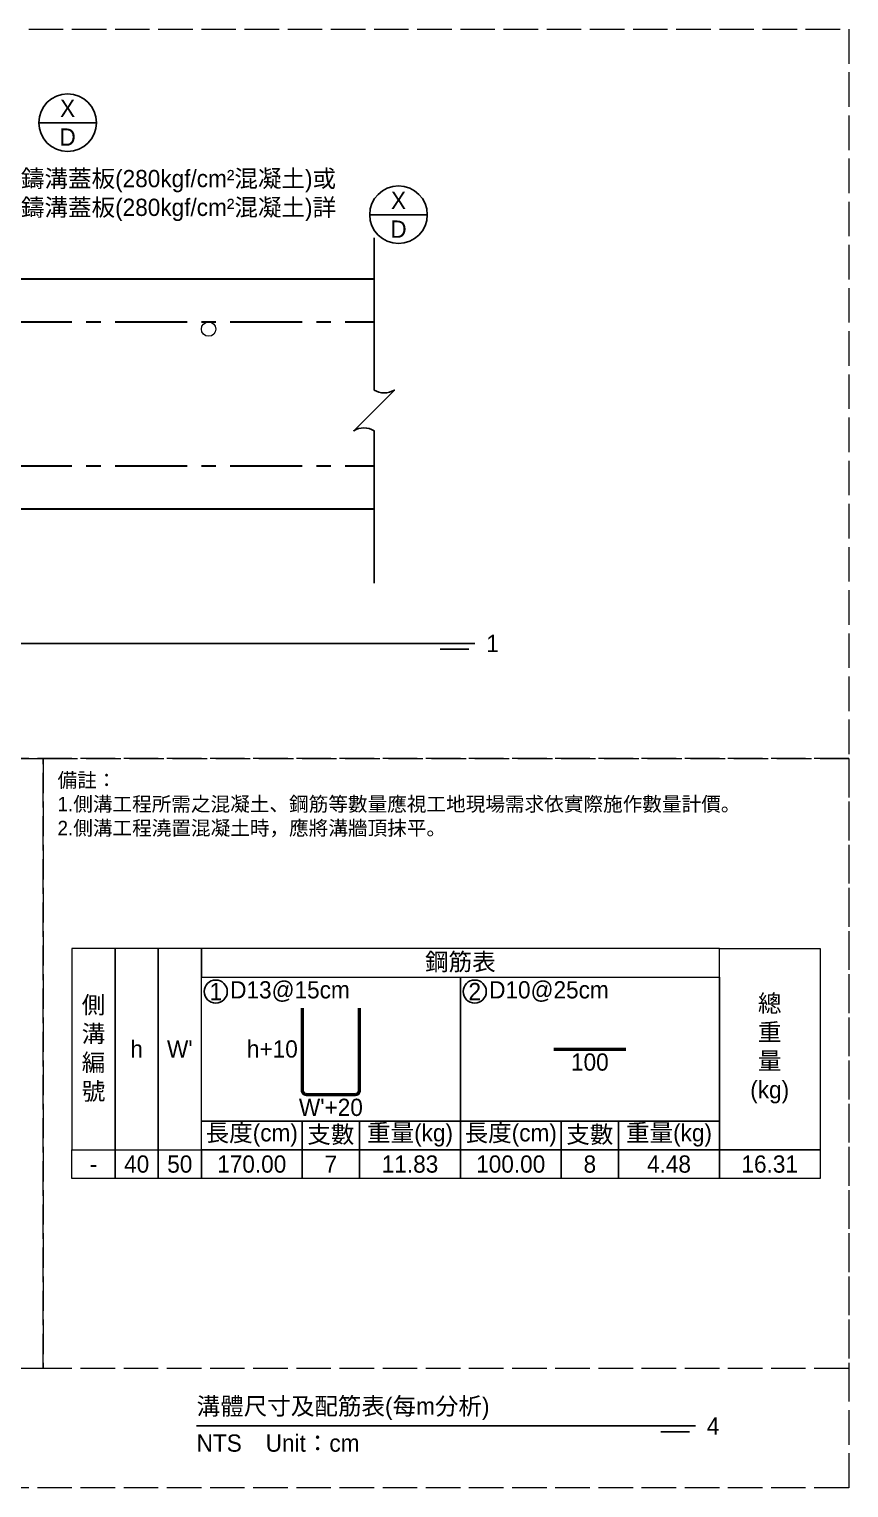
# Model space of a CAD drawing. Extents: x -8520 to 1950, y -2159 to 466.
# Drawn here: x -5085 to -4800, y -1164 to -657 of the extents above; entities that cross this region are included whole.
import ezdxf
from ezdxf import colors
from ezdxf.entities.mleader import LeaderData, LeaderLine
from ezdxf.math import Vec2, Vec3

# ---------------------------------------------------------------- set-up
doc = ezdxf.new("R2010")
doc.units = 0
doc.header["$MEASUREMENT"] = 0
doc.linetypes.add('ACAD_ISO02W100', pattern=[15, 12, -3])
doc.linetypes.add('CENTERX2', pattern=[4, 2.5, -0.5, 0.5, -0.5])
for name, color, linetype, lineweight in [('一、1.基本-圖框', 7, 'Continuous', 20), ('二、1.繪圖-既有設施', 8, 'Continuous', 20), ('二、2.繪圖-施作項目', 181, 'Continuous', 30), ('二、5.繪圖-鋼筋', 60, 'Continuous', 50)]:
    doc.layers.add(name, color=color, linetype=linetype, lineweight=lineweight)
doc.layers.add('一、4.基本-隱藏', color=9, linetype='ACAD_ISO02W100', lineweight=20, plot=False)
doc.layers.add('三、1.文字-說明文字', color=2, linetype='Continuous')
doc.layers.add('三、3.文字-註解文字', color=2, linetype='Continuous')
doc.styles.add('次圖名(詳圖)', font='MS PGothic.ttf', dxfattribs={"height": 6})
doc.styles.add('註解文字(詳圖)', font='MS PGothic.ttf', dxfattribs={"height": 5})

msp = doc.modelspace()

# ---------------------------------------------------------------- linework, layer by layer
at = {"layer": '一、1.基本-圖框'}
for points in [[(-5070, -1046.5), (-5055, -1046.5), (-5055, -976.5), (-5070, -976.5)], [(-5055, -1046.5), (-5040, -1046.5), (-5040, -976.5), (-5055, -976.5)], [(-5040, -1046.5), (-5025, -1046.5), (-5025, -976.5), (-5040, -976.5)], [(-5025, -986.5), (-4845, -986.5), (-4845, -976.5), (-5025, -976.5)], [(-4810, -1046.5), (-4845, -1046.5), (-4845, -976.5), (-4810, -976.5)], [(-5025, -986.5), (-4935, -986.5), (-4935, -1036.5), (-5025, -1036.5)], [(-4935, -986.5), (-4845, -986.5), (-4845, -1036.5), (-4935, -1036.5)], [(-5025, -1036.5), (-4990, -1036.5), (-4990, -1046.5), (-5025, -1046.5)], [(-4990, -1036.5), (-4970, -1036.5), (-4970, -1046.5), (-4990, -1046.5)], [(-4970, -1036.5), (-4935, -1036.5), (-4935, -1046.5), (-4970, -1046.5)], [(-4935, -1036.5), (-4900, -1036.5), (-4900, -1046.5), (-4935, -1046.5)], [(-4900, -1036.5), (-4880, -1036.5), (-4880, -1046.5), (-4900, -1046.5)], [(-4880, -1036.5), (-4845, -1036.5), (-4845, -1046.5), (-4880, -1046.5)], [(-5070, -1046.5), (-5055, -1046.5), (-5055, -1056.5), (-5070, -1056.5)], [(-5055, -1046.5), (-5040, -1046.5), (-5040, -1056.5), (-5055, -1056.5)], [(-5040, -1046.5), (-5025, -1046.5), (-5025, -1056.5), (-5040, -1056.5)], [(-5025, -1046.5), (-4990, -1046.5), (-4990, -1056.5), (-5025, -1056.5)], [(-4990, -1046.5), (-4970, -1046.5), (-4970, -1056.5), (-4990, -1056.5)], [(-4970, -1046.5), (-4935, -1046.5), (-4935, -1056.5), (-4970, -1056.5)], [(-4935, -1046.5), (-4900, -1046.5), (-4900, -1056.5), (-4935, -1056.5)], [(-4900, -1046.5), (-4880, -1046.5), (-4880, -1056.5), (-4900, -1056.5)], [(-4880, -1046.5), (-4845, -1046.5), (-4845, -1056.5), (-4880, -1056.5)], [(-4845, -1046.5), (-4810, -1046.5), (-4810, -1056.5), (-4845, -1056.5)]]:
    msp.add_lwpolyline(points, close=True, dxfattribs=at)
at = {"layer": '一、4.基本-隱藏'}
for points in [[(-5580, -657), (-4800, -657), (-4800, -910.5), (-5580, -910.5)], [(-5580, -657), (-4800, -657), (-4800, -1164), (-5580, -1164)], [(-5330, -910.5), (-5080, -910.5), (-5080, -1122.5), (-5330, -1122.5)], [(-5080, -910.5), (-4800, -910.5), (-4800, -1122.5), (-5080, -1122.5)]]:
    msp.add_lwpolyline(points, close=True, dxfattribs=at)
at = {"layer": '三、3.文字-註解文字'}
for points in [[(-5081.5, -689.5), (-5061.5, -689.5)], [(-4966.5, -721.5), (-4946.5, -721.5)], [(-5450, -870.5), (-4930, -870.5)], [(-5450, -870.5), (-4930, -870.5)], [(-4932, -872.5), (-4942, -872.5)], [(-4932, -872.5), (-4942, -872.5)], [(-5026.66, -1142.5), (-4853.34, -1142.5)], [(-4855.34, -1144.5), (-4865.34, -1144.5)]]:
    msp.add_lwpolyline(points, dxfattribs=at)
msp.add_lwpolyline([(-4965, -849.5), (-4965, -796.571, 0.2828427), (-4972.071, -796.571), (-4957.929, -782.429, -0.2828427), (-4965, -782.429), (-4965, -729.5)], format="xyb", dxfattribs=at)
for centre, radius in [((-5071.5, -689.5), 10), ((-4956.5, -721.5), 10), ((-5020, -991.5), 4), ((-4930, -991.5), 4)]:
    msp.add_circle(centre, radius, dxfattribs=at)
at = {"layer": '二、1.繪圖-既有設施'}
msp.add_circle((-5022.5, -761.25), 2.5, dxfattribs=at)
at = {"layer": '二、2.繪圖-施作項目'}
for points in [[(-5415, -743.75), (-4965, -743.75)], [(-5415, -823.75), (-4965, -823.75)]]:
    msp.add_lwpolyline(points, dxfattribs=at)
at = {"layer": '二、2.繪圖-施作項目', "linetype": 'CENTERX2', "ltscale": 10}
for points in [[(-5415, -758.75), (-4965, -758.75)], [(-5415, -808.75), (-4965, -808.75)]]:
    msp.add_lwpolyline(points, dxfattribs=at)
at = {"layer": '二、5.繪圖-鋼筋'}
msp.add_lwpolyline([(-4990, -997.25), (-4990, -1025.75, 0.4142136), (-4988.5, -1027.25), (-4971.5, -1027.25, 0.4142136), (-4970, -1025.75), (-4970, -997.25)], format="xyb", dxfattribs=at)
msp.add_lwpolyline([(-4902.5, -1011.5), (-4877.5, -1011.5)], dxfattribs=at)

# ---------------------------------------------------------------- texts
at = {"layer": '一、1.基本-圖框', "char_height": 6, "attachment_point": 5, "style": '註解文字(詳圖)'}
for s, width, insert in [('{\\fMS PGothic|b0|i0|c128|p34;鋼筋表}', 94.24964, (-4935, -981.5)), ('側溝編號', 12.98354, (-5062.5, -1011.5)), ('{\\fMS PGothic|b0|i0|c128|p34;總重量(kg)}', 6, (-4827.5, -1011.5)), ('{\\fMS PGothic|b0|i0|c128|p34;h}', 12.98354, (-5047.5, -1011.5)), ("{\\fMS PGothic|b0|i0|c128|p34;W}'", 22.32258, (-5032.5, -1011.5)), ('{\\fMS PGothic|b0|i0|c128|p34;長度(cm)}', 35.02324, (-5007.5, -1041.5)), ('{\\fMS PGothic|b0|i0|c128|p34;支數}', 19.27354, (-4980, -1041.5)), ('{\\fMS PGothic|b0|i0|c128|p34;重量(kg)}', 30.27214, (-4952.5, -1041.5)), ('{\\fMS PGothic|b0|i0|c128|p34;長度(cm)}', 35.02324, (-4917.5, -1041.5)), ('{\\fMS PGothic|b0|i0|c128|p34;支數}', 19.27354, (-4890, -1041.5)), ('{\\fMS PGothic|b0|i0|c128|p34;重量(kg)}', 30.27214, (-4862.5, -1041.5))]:
    msp.add_mtext_dynamic_manual_height_columns(s, width=width, gutter_width=30, heights=[0], dxfattribs=dict(at, insert=insert))
at = {"layer": '三、1.文字-說明文字', "style": '註解文字(詳圖)'}
for s, width, insert, char_height, attachment_point in [('{\\fMS PGothic|b0|i0|c128|p34;X}', 4.41909, (-5071.5, -684.5), 6, 5), ('{\\fMS PGothic|b0|i0|c128|p34;D}', 12.5857, (-5071.5, -694.5), 6, 5), ('{\\fMS PGothic|b0|i0|c128|p34;X}', 4.41909, (-4956.5, -716.5), 6, 5), ('{\\fMS PGothic|b0|i0|c128|p34;D}', 12.5857, (-4956.5, -726.5), 6, 5), ('{\\fMS PGothic|b0|i0|c128|p34;備註：\\P1.側溝工程所需之混凝土、鋼筋等數量應視工地現場需求依實際施作數量計價。\\P2.側溝工程澆置混凝土時，應將溝牆頂抹平。}', 249.57878, (-5075, -915.5), 5, 1)]:
    msp.add_mtext_dynamic_manual_height_columns(s, width=width, gutter_width=30, heights=[0], dxfattribs=dict(at, insert=insert, char_height=char_height, attachment_point=attachment_point))
at = {"layer": '三、3.文字-註解文字', "char_height": 6}
for s, width, gutter_width, insert, attachment_point, style in [('1', 3, 15, (-4926, -870.5), 4, '次圖名(詳圖)'), ('1', 3, 15, (-4926, -870.5), 4, '次圖名(詳圖)'), ('1', 8.38231, 30, (-5020, -991.5), 5, '註解文字(詳圖)'), ('D13@15cm', 6.06582, 30, (-5015, -991.5), 4, '註解文字(詳圖)'), ('2', 8.38231, 30, (-4930, -991.5), 5, '註解文字(詳圖)'), ('{\\fMS PGothic|b0|i0|c128|p34;D1}0{\\fMS PGothic|b0|i0|c128|p34;@}25{\\fMS PGothic|b0|i0|c128|p34;cm}', 6.06582, 30, (-4925, -991.5), 4, '註解文字(詳圖)'), ('40', 9.06048, 30, (-5047.5, -1051.5), 5, '註解文字(詳圖)'), ('5{\\fMS PGothic|b0|i0|c128|p34;0}', 9.06048, 30, (-5032.5, -1051.5), 5, '註解文字(詳圖)'), ('170.00', 9.06048, 30, (-5007.5, -1051.5), 5, '註解文字(詳圖)'), ('7', 9.06048, 30, (-4980, -1051.5), 5, '註解文字(詳圖)'), ('11.83', 9.06048, 30, (-4952.5, -1051.5), 5, '註解文字(詳圖)'), ('{\\fMS PGothic|b0|i0|c128|p34;100}.00', 9.06048, 30, (-4917.5, -1051.5), 5, '註解文字(詳圖)'), ('8', 9.06048, 30, (-4890, -1051.5), 5, '註解文字(詳圖)'), ('4.48', 9.06048, 30, (-4862.5, -1051.5), 5, '註解文字(詳圖)'), ('16.31', 9.06048, 30, (-4827.5, -1051.5), 5, '註解文字(詳圖)'), ('-', 9.06048, 30, (-5062.5, -1051.5), 5, '註解文字(詳圖)'), ('{\\fMS PGothic|b0|i0|c128|p34;溝體尺寸}及{\\fMS PGothic|b0|i0|c128|p34;配筋表(每m分析)}', 144.80097, 15, (-5026.66, -1136.5), 4, '次圖名(詳圖)'), ('4', 3, 15, (-4849.34, -1142.5), 4, '次圖名(詳圖)'), ('NTS{\\fMS PGothic|b0|i0|c128|p34;^IUnit：cm}', 136.03259, 15, (-5026.66, -1148.5), 4, '次圖名(詳圖)')]:
    msp.add_mtext_dynamic_manual_height_columns(s, width=width, gutter_width=gutter_width, heights=[0], dxfattribs=dict(at, insert=insert, attachment_point=attachment_point, style=style))
at = {"layer": '二、5.繪圖-鋼筋', "char_height": 6, "style": '註解文字(詳圖)'}
for s, width, insert, attachment_point in [('h+10', 8.87231, (-4991.5, -1011.5), 6), ('100', 3.56631, (-4890, -1013), 2), ("{\\fMS PGothic|b0|i0|c128|p34;W}'+2{\\fMS PGothic|b0|i0|c128|p34;0}", 3.56631, (-4980, -1028.75), 2)]:
    msp.add_mtext_dynamic_manual_height_columns(s, width=width, gutter_width=30, heights=[0], dxfattribs=dict(at, insert=insert, attachment_point=attachment_point))

# ---------------------------------------------------------------- leaders
at = {"layer": '三、3.文字-註解文字'}
ml = msp.add_multileader_mtext('Standard', dxfattribs=at)
ml.set_content('{\\fMS PGothic|b0|i0|c128|p34;S1}場鑄溝蓋板(280kgf/cm²混凝土)或\\PS2場鑄溝蓋板(280kgf/cm²混凝土)詳', color=256, style='註解文字(詳圖)')
ml.set_leader_properties(color=256, linetype='ByLayer', lineweight=-1)
ml.build(insert=Vec2(0, 0))
ml.multileader.update_dxf_attribs({"dogleg_length": 5, "arrow_head_size": 6})
ctx = ml.context
ctx.base_point, ctx.char_height, ctx.arrow_head_size, ctx.landing_gap_size, ctx.plane_origin = Vec3(-5108.5, -709.5), 6, 6, 3, Vec3(-5133.5, -789.5)
notes = []
notes.append((ctx, [(0, (1, 1, 0), (-5113.5, -709.5), (1, 0), 5, [(0, [(-5133.5, -789.5)], 0, [])])]))
ctx.mtext.insert, ctx.mtext.flow_direction = Vec3(-5105.5, -705.92), 5
for ctx, leaders in notes:
    for number, flags, end, landing, length, lines in leaders:
        leader = LeaderData()
        leader.index, (leader.has_last_leader_line, leader.has_dogleg_vector, leader.attachment_direction) = number, flags
        leader.last_leader_point, leader.dogleg_vector, leader.dogleg_length = Vec3(end), Vec3(landing), length
        for number, points, colour, breaks in lines:
            line = LeaderLine()
            line.index, line.vertices, line.color, line.breaks = number, Vec3.list(points), colors.encode_raw_color(colour), breaks
            leader.lines.append(line)
        ctx.leaders.append(leader)

doc.saveas('drawing.dxf')
